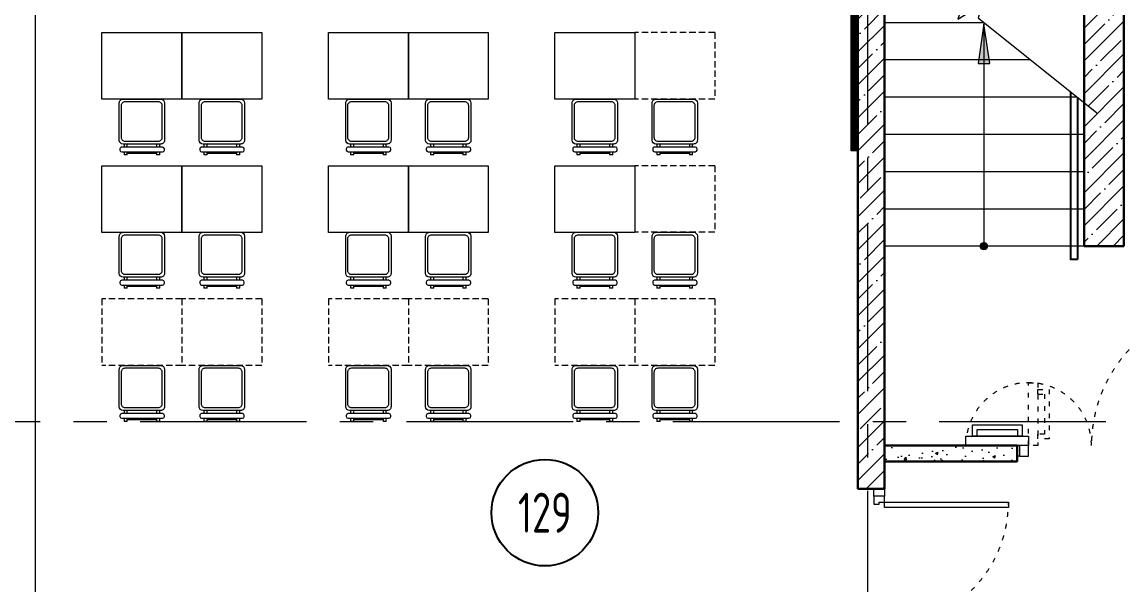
# Model space of a CAD drawing. Header units: millimetres. Extents: x -13407 to 8063098, y -2635 to 109271.
# Drawn here: x 6550 to 14830, y 18733 to 22959 of the extents above; entities that cross this region are included whole.
import ezdxf
from ezdxf.enums import TextEntityAlignment as Align

# ---------------------------------------------------------------- set-up
doc = ezdxf.new("R2010")
doc.units = ezdxf.units.MM
for name, pattern in [('ACAD_ISO03W100', [30, 12, -18]), ('CENTER', [2, 1.25, -0.25, 0.25, -0.25]), ('HIDDEN2', [4.7625, 3.175, -1.5875])]:
    doc.linetypes.add(name, pattern=pattern)
doc.layers.get('Defpoints').update_dxf_attribs({"color": 6})
for name, color, linetype, lineweight in [('АР_Двери', 5, 'Continuous', 18), ('АР_Лестницы', 250, 'Continuous', 15), ('АР_Лестницы ограждение', 94, 'Continuous', 25), ('АР_Маркер экспликации', 239, 'Continuous', 13), ('АР_Номер помещения', 1, 'Continuous', 25), ('АР_Оси', 193, 'Continuous', 9), ('АР_Перегородки газоблок', 165, 'Continuous', 30), ('АР_Перегородки газоблок_Штрих', 165, 'Continuous', 5), ('АР_Подоконники', 163, 'Continuous', 9), ('АР_Помещения_площадь', 19, 'Continuous', 9), ('АР_Сущ Несущая стена', 202, 'Continuous', 30), ('АР_Штриховка монолит', 250, 'Continuous', 9), ('ТХ_мебель передв', 250, 'Continuous', 13)]:
    doc.layers.add(name, color=color, linetype=linetype, lineweight=lineweight)
doc.layers.get('АР_Маркер экспликации').off()
doc.styles.add('ISOCPEUR', font='isocpeur.ttf', dxfattribs={"width": 0.7})
doc.styles.get("Standard").update_dxf_attribs({"font": 'arial.ttf'})

# ---------------------------------------------------------------- blocks, each defined once
blk = doc.blocks.new('*U372')
at = {"color": 253}
for points in [[(-55, -80), (-55, 0), (-115, 0), (-115, -40), (-100, -40), (-100, -80), (-55, -80)], [(0, 0), (0, -80), (-55, -80), (-55, 0), (0, 0)], [(-1130, 0), (-1130, -80), (-1075, -80), (-1075, 0), (-1130, 0)], [(-1075, -80), (-1075, 0), (-1015, 0), (-1015, -40), (-1030, -40), (-1030, -80), (-1075, -80)]]:
    blk.add_lwpolyline(points, dxfattribs=at)
blk.add_lwpolyline([(-100, -80), (-100, -1010), (-140, -1010), (-140, -80)], close=True, dxfattribs=at)
at = {"color": 253, "linetype": 'ACAD_ISO03W100', "ltscale": 3}
blk.add_arc((-100, -80), 930, 180, 270, dxfattribs=at)
blk = doc.blocks.new('*U373')
h = blk.add_hatch(color=253)
h.dxf.hatch_style = 1
edge = h.paths.add_edge_path()
edge.add_arc((0, 0), 27.6, 359.64, 719.64)
h = blk.add_hatch(color=253)
h.dxf.hatch_style = 1
h.paths.add_polyline_path([(1370, -44.3), (1370, 44.3), (1670, 0)])
at = {"color": 253}
blk.add_line((1670, 0), (0, 0), dxfattribs=at)
blk.add_lwpolyline([(1370, 44.3), (1370, -44.3), (1670, 0), (1370, 44.3)], dxfattribs=at)
blk.add_circle((0, 0), 27.6, dxfattribs=at)
blk = doc.blocks.new('*U549')
at = {"layer": 'Defpoints', "color": 253}
blk.add_line((-12420.9, 1237.6), (-12843.2, 1237.6), dxfattribs=at)
at = {"layer": 'АР_Номер помещения', "color": 253}
blk.add_circle((-13742.3, 2212.4), 400, dxfattribs=at)
at = {"layer": 'Defpoints', "color": 253, "style": 'ISOCPEUR', "width": 0.7}
blk.add_attdef('ПЛОЩАДЬ_ПОМЕЩЕНИЯ', text='', height=200, dxfattribs=at).set_placement((-12416, 1484.1), align=Align.MIDDLE_RIGHT)
at = {"layer": 'Defpoints', "color": 253, "style": 'ISOCPEUR', "width": 0.7, "flags": 1}
blk.add_attdef('КАТЕГОРИЯ', (-499.2, -2092.2), '', height=250, dxfattribs=at)
at = {"layer": 'АР_Номер помещения', "color": 253, "style": 'ISOCPEUR', "width": 0.7}
blk.add_attdef('НОМЕР_ПОМЕЩЕНИЯ', text='', height=300, dxfattribs=at).set_placement((-13742.3, 2212.4), align=Align.MIDDLE_CENTER)
at = {"layer": 'АР_Помещения_площадь', "color": 253, "lineweight": 30, "width": 0.7, "flags": 104}
blk.add_attdef('ИМЯ_ПОМЕЩЕНИЯ', text='', height=100, dxfattribs=at).set_placement((157.6, 1217.1), align=Align.MIDDLE_CENTER)
blk = doc.blocks.new('дв.1700')
at = {"layer": 'АР_Двери', "color": 253}
for points in [[(-87, 0), (-87, -80), (-70, -80), (-70, 0), (-87, 0)], [(-70, -80), (-70, 0), (0, 0), (0, -30), (0, -30), (0, -80), (-70, -80)], [(1596, -80), (1596, 0), (1526, 0), (1526, -30), (1526, -30), (1526, -80), (1596, -80)], [(1613, 0), (1613, -80), (1596, -80), (1596, 0), (1613, 0)]]:
    blk.add_lwpolyline(points, dxfattribs=at)
for points in [[(0, -80), (-692, -876), (-639.2, -921.8), (52.7, -125.8)], [(1997.3, -149.9), (1526, -149.9), (1526, -80), (1997.3, -80)], [(19.9, -163.6), (-606.3, -883.9), (-542.2, -939.6), (84, -219.2)], [(1946.9, -234.7), (1576, -234.7), (1576, -149.9), (1946.9, -149.9)], [(1911.9, -199.7), (1611, -199.7), (1611, -149.9), (1911.9, -149.9)], [(-3, -190), (-583.3, -857.5), (-545.7, -890.2), (34.6, -222.7)]]:
    blk.add_lwpolyline(points, close=True, dxfattribs=at)
at = {"layer": 'АР_Двери', "color": 253, "linetype": 'ACAD_ISO03W100', "ltscale": 3}
for points in [[(0, -80), (0, -1134.7), (69.9, -1134.7), (69.9, -80)], [(1456.1, -551.3), (1456.1, -80), (1526, -80), (1526, -551.3)]]:
    blk.add_lwpolyline(points, close=True, dxfattribs=at)
for points in [[(69.9, -1049.5), (69.9, -1084.5), (154.7, -1084.5), (154.7, -130), (69.9, -130), (69.9, -165)], [(69.9, -1049.5), (119.7, -1049.5), (119.7, -165), (69.9, -165)], [(1456.1, -465.9), (1456.1, -500.9), (1371.3, -500.9), (1371.3, -130), (1456.1, -130), (1456.1, -165)], [(1456.1, -465.9), (1406.3, -465.9), (1406.3, -165), (1456.1, -165)]]:
    blk.add_lwpolyline(points, dxfattribs=at)
for centre, radius, start, end in [((0, -80), 1054.7, 228.99999, 0), ((1526, -80), 471.3, 180, 351.4758)]:
    blk.add_arc(centre, radius, start, end, dxfattribs=at)
blk = doc.blocks.new('A$C3da1b1ea')
at = {"color": 253, "lineweight": 0}
blk.add_lwpolyline([(0, 0), (50, 0), (50, -1200), (0, -1200), (0, 0)], dxfattribs=at)
blk = doc.blocks.new('_стол№3-№5')
at = {"color": 253}
blk.add_lwpolyline([(-169868.3, 526261.4), (-169368.3, 526261.4), (-169368.3, 525661.4), (-169868.3, 525661.4)], close=True, dxfattribs=at)
blk = doc.blocks.new('_стол.резерв')
at = {"color": 253, "linetype": 'HIDDEN2', "ltscale": 15}
for p, q in [((-20, 500), (-20, 0)), ((580, 500), (-20, 500)), ((580, 500), (580, 0)), ((580, 0), (-20, 0))]:
    blk.add_line(p, q, dxfattribs=at)
blk = doc.blocks.new('стул №3-5')
at = {"color": 253, "linetype": 'ByBlock', "extrusion": (-6.19742e-05, 0.000470712, 1)}
for p, q in [((-15372.7, 16664.9, 196.8), (-15348.5, 16664.9, 196.8)), ((-15372.7, 16664.9, 196.8), (-15372.7, 16641.7, 196.8)), ((-15348.5, 16641.7, 196.8), (-15348.5, 16664.9, 196.8)), ((-15348.5, 16653.3, 196.8), (-15128.7, 16653.3, 196.8)), ((-15128.7, 16664.9, 196.8), (-15104.4, 16664.9, 196.8)), ((-15128.7, 16664.9, 196.8), (-15128.7, 16641.7, 196.8)), ((-15104.4, 16641.7, 196.8), (-15104.4, 16664.9, 196.8)), ((-15407, 16627.7, 196.8), (-15407, 16619.9, 196.8)), ((-15086.8, 16641.7, 196.8), (-15393.1, 16641.7, 196.8)), ((-15393.1, 16605.9, 196.8), (-15086.8, 16605.9, 196.9)), ((-15372.7, 16605.9, 196.8), (-15372.7, 16583.2, 196.9)), ((-15348.5, 16583.2, 196.9), (-15348.5, 16605.9, 196.8)), ((-15128.7, 16605.9, 196.9), (-15128.7, 16583.2, 196.9)), ((-15104.4, 16583.2, 196.9), (-15104.4, 16605.9, 196.9)), ((-15072.8, 16619.9, 196.8), (-15072.8, 16627.7, 196.8))]:
    blk.add_line(p, q, dxfattribs=at)
at = {"color": 253, "ltscale": 100, "extrusion": (-6.19742e-05, 0.000470712, 1), "elevation": 205.6}
for points in [[(-15379.9, 16582.9), (-15097, 16582.9, -0.414169), (-15068.3, 16554.2), (-15068.3, 16274.2, -0.414258), (-15097, 16245.5), (-15379.9, 16245.5, -0.414169), (-15408.6, 16274.2), (-15408.6, 16554.2, -0.414258)], [(-15360.2, 16563.2), (-15113.6, 16563.2, -0.414214), (-15084.9, 16534.4), (-15084.9, 16292.6, -0.414214), (-15113.6, 16263.9), (-15360.2, 16263.9, -0.414214), (-15388.9, 16292.6), (-15388.9, 16534.4, -0.414214)]]:
    blk.add_lwpolyline(points, format="xyb", close=True, dxfattribs=at)
at = {"color": 253, "linetype": 'ByBlock', "extrusion": (-6.19742e-05, 0.000470712, 1)}
for centre, start, end in [((-15393, 16627.6, 205.6), 90, 180), ((-15393, 16619.8, 205.6), 180, 270), ((-15086.8, 16627.6, 205.6), 0, 90), ((-15086.8, 16619.8, 205.6), 270, 0)]:
    blk.add_arc(centre, 13.9, start, end, dxfattribs=at)

msp = doc.modelspace()

# ---------------------------------------------------------------- hatches: boundary and pattern name
at = {"layer": 'АР_Перегородки газоблок_Штрих', "ltscale": 100}
h = msp.add_hatch(dxfattribs=at)
h.set_pattern_fill('AR-CONC', color=253, scale=30)
h.set_pattern_definition([(50, (211803.85, -55205.68), (215.17805, -18.82564), [22.5, -247.5]), (355, (211803.85, -55205.68), (-41.6254, 225.65764), [18, -198]), (100.45144, (211821.79, -55207.25), (173.55265, 206.832), [19.12206, -210.34263]), (46.1842, (211803.85, -55145.68), (320.1724, -49.6558), [33.75, -371.25]), (96.63564, (211830.53, -55149.82), (280.3986, 292.2356), [28.6831, -315.51413]), (351.18416, (211803.85, -55145.68), (280.3986, 292.2356), [27, -297]), (21, (211833.85, -55160.68), (179.07212, -120.78567), [22.5, -247.5]), (326, (211833.85, -55160.68), (72.9946, 217.54501), [18, -198]), (71.45144, (211848.78, -55170.75), (252.06671, 96.75935), [19.12206, -210.34263]), (37.5, (211803.85, -55205.68), (3.647957, 99.868156), [0, -195.6, 0, -201, 0, -198.75]), (7.5, (211803.85, -55205.68), (78.92086, 118.323514), [0, -114.6, 0, -191.1, 0, -75.75]), (327.5, (211736.95, -55205.68), (160.14673, -6.766462), [0, -75, 0, -234, 0, -310.5]), (317.5, (211706.95, -55205.68), (174.95585, 30.031495), [0, -97.5, 0, -155.4, 0, -220.5])])
h.paths.add_polyline_path([(13025, 19660), (13025, 19780), (13025, 19780), (13025, 19660), (14019.9, 19660), (14020.1, 19780), (13025, 19780)])
at = {"layer": 'АР_Штриховка монолит', "ltscale": 100}
h = msp.add_hatch(dxfattribs=at)
h.set_pattern_fill('ANSI35', color=253, scale=700)
h.set_pattern_definition([(45, (-938746.6, 75713.59), (-123.743687, 123.743687), []), (45, (-938622.85, 75713.59), (-123.743687, 123.743687), [218.75, -43.75, 0, -43.75])])
h.paths.add_polyline_path([(6450, 27280), (12825, 27280), (12825, 19455.2), (13025, 19455.2), (13025, 27280), (14685.5, 27280), (14685.5, 27480), (6250, 27480), (6250, 27280), (6450, 27280)])
h = msp.add_hatch(dxfattribs=at)
h.set_pattern_fill('ANSI35', color=253, scale=700)
h.set_pattern_definition([(45, (-959680.28, 119836.3), (-123.743687, 123.743687), []), (45, (-959556.54, 119836.3), (-123.743687, 123.743687), [218.75, -43.75, 0, -43.75])])
h.paths.add_polyline_path([(14822.6, 25975.6), (14522.5, 25975.6), (14522.5, 21276.4), (14822.7, 21276.4)])

# ---------------------------------------------------------------- linework, layer by layer
at = {"layer": 'АР_Лестницы', "color": 253, "ltscale": 100}
for p, q in [((13020, 22956.3), (13770.6, 22956.3)), ((13020, 22676.3), (14120.9, 22676.3)), ((13020, 22396.3), (14471.2, 22396.3)), ((13020, 22116.3), (14522.4, 22116.3)), ((13020, 21836.3), (14522.4, 21836.3)), ((13020, 21556.3), (14522.4, 21556.3)), ((14522.4, 21276.3), (13020, 21276.3))]:
    msp.add_line(p, q, dxfattribs=at)
at = {"layer": 'АР_Лестницы', "color": 253}
msp.add_lwpolyline([(12880.4, 23667.9), (13609.9, 23084.8), (13574.9, 22980.9), (13762.1, 23095), (13727.1, 22991.1), (14619.3, 22277.9)], dxfattribs=at)
at = {"layer": 'АР_Лестницы ограждение', "color": 253, "ltscale": 100}
for points in [[(14472.4, 21176.3), (14422.4, 21176.3), (14422.4, 22435.3)], [(14472.4, 22395.4), (14472.4, 21176.3)]]:
    msp.add_lwpolyline(points, dxfattribs=at)
at = {"layer": 'АР_Оси', "color": 253, "linetype": 'CENTER', "ltscale": 1000}
for p, q in [((12900, -1811.3), (12900, 27571.3)), ((-12563.8, 19960), (71033.4, 19960))]:
    msp.add_line(p, q, dxfattribs=at)
at = {"layer": 'АР_Перегородки газоблок', "color": 253, "ltscale": 100}
msp.add_line((14020, 19780), (14020, 19660), dxfattribs=at)
for points in [[(13025, 19780), (14020, 19780)], [(14020, 19660), (13025, 19660)]]:
    msp.add_lwpolyline(points, dxfattribs=at)
at = {"layer": 'АР_Подоконники', "color": 253, "ltscale": 100}
msp.add_line((6650, 18055), (6650, 27280), dxfattribs=at)
at = {"layer": 'АР_Сущ Несущая стена', "color": 253, "ltscale": 100}
for p, q in [((12825, 19455.2), (12825, 27280)), ((13025, 19455.2), (13025, 27280)), ((12825, 19455.2), (13025, 19455.2))]:
    msp.add_line(p, q, dxfattribs=at)
for points in [[(14522.5, 21276.4), (14523.6, 25975.7)], [(14823.6, 25975.6), (14822.5, 21276.3)], [(14822.5, 21276.3), (14522.5, 21276.4)]]:
    msp.add_lwpolyline(points, dxfattribs=at)
at = {"layer": 'ТХ_мебель передв', "color": 253, "const_width": 50}
msp.add_lwpolyline([(12800, 23190.8), (12800, 21990.8)], dxfattribs=at)

# ---------------------------------------------------------------- block references
at = {"layer": 'АР_Двери', "color": 253}
for name, p, rotation in [('дв.1700', (15633, 19700), 180), ('*U372', (12945, 19455.2), 90.00000000000001)]:
    msp.add_blockref(name, p, dxfattribs=dict(at, rotation=rotation))
at = {"layer": 'АР_Лестницы', "color": 253, "ltscale": 100, "rotation": 89.99999999999999}
msp.add_blockref('*U373', (13771.2, 21276.3), dxfattribs=at)
at = {"layer": 'АР_Маркер экспликации', "color": 253}
ref = msp.add_blockref('*U549', (24217.1, 17063), dxfattribs=at)
ref.add_attrib('НОМЕР_ПОМЕЩЕНИЯ', '129', dxfattribs={"layer": 'АР_Номер помещения', "color": 253, "height": 300, "style": 'ISOCPEUR', "width": 0.7}).set_placement((10474.9, 19275.3), align=Align.MIDDLE_CENTER)
ref.add_attrib('ПЛОЩАДЬ_ПОМЕЩЕНИЯ', '#####', dxfattribs={"layer": 'Defpoints', "color": 253, "height": 200, "style": 'ISOCPEUR', "width": 0.7}).set_placement((11801.1, 18547.1), align=Align.MIDDLE_RIGHT)
at = {"layer": 'ТХ_мебель передв', "color": 253, "lineweight": 0, "rotation": 180}
msp.add_blockref('A$C3da1b1ea', (12825, 21990.8), dxfattribs=at)
at = {"layer": 'ТХ_мебель передв', "color": 253}
for name, p, rotation in [('_стол№3-№5', (-518511.4, -146988.3), 270), ('_стол№3-№5', (-517911.4, -146988.3), 270), ('_стол№3-№5', (-516811.4, -146988.3), 270), ('_стол№3-№5', (-516211.4, -146988.3), 270), ('_стол№3-№5', (-515111.4, -146988.3), 270), ('стул №3-5', (-7788.5, 38625.6, -197), 180), ('стул №3-5', (-7188.5, 38625.6, -197), 180), ('стул №3-5', (-6088.5, 38625.7, -197), 180), ('стул №3-5', (-5488.5, 38625.7, -197), 180), ('стул №3-5', (-4388.5, 38625.7, -197), 180), ('стул №3-5', (-3788.5, 38625.7, -197), 180), ('_стол№3-№5', (-518511.4, -147988.3), 270), ('_стол№3-№5', (-517911.4, -147988.3), 270), ('_стол№3-№5', (-516811.4, -147988.3), 270), ('_стол№3-№5', (-516211.4, -147988.3), 270), ('_стол№3-№5', (-515111.4, -147988.3), 270), ('стул №3-5', (-7788.5, 37625.7, -197), 180), ('стул №3-5', (-7188.5, 37625.7, -197), 180), ('стул №3-5', (-6088.5, 37625.7, -197), 180), ('стул №3-5', (-5488.5, 37625.7, -197), 180), ('стул №3-5', (-4388.5, 37625.7, -197), 180), ('стул №3-5', (-3788.5, 37625.7, -197), 180), ('стул №3-5', (-7788.5, 36625.7, -197), 180), ('стул №3-5', (-7188.5, 36625.7, -197), 180), ('стул №3-5', (-6088.5, 36625.7, -197), 180), ('стул №3-5', (-5488.5, 36625.7, -197), 180), ('стул №3-5', (-4388.5, 36625.7, -197), 180), ('стул №3-5', (-3788.5, 36625.7, -197), 180)]:
    msp.add_blockref(name, p, dxfattribs=dict(at, rotation=rotation))
for p in [(11170, 22380.1), (11170, 21380.1), (7170, 20380.1), (7770, 20380.1), (8870, 20380.1), (9470, 20380.1), (10570, 20380.1), (11170, 20380.1)]:
    msp.add_blockref('_стол.резерв', p, dxfattribs=at)

doc.saveas('drawing.dxf')
